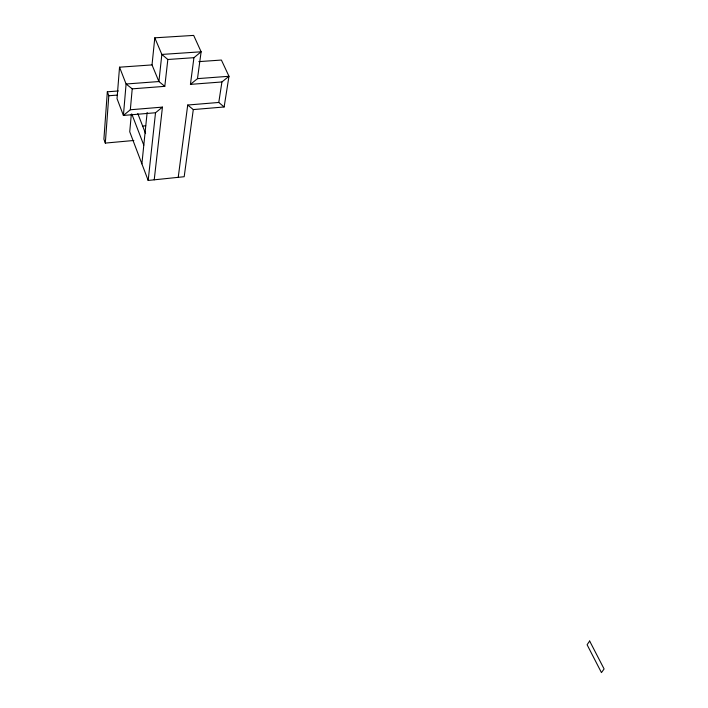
<?xml version="1.0" encoding="UTF-8"?>
<svg xmlns="http://www.w3.org/2000/svg" width="708" height="708" viewBox="0 0 708 708"><rect width="100%" height="100%" fill="white"/><g stroke="black" fill="none" stroke-linecap="round" stroke-linejoin="round"><path stroke-width="1.06" d="M118.342 90.96L107.333 91.81L103.899 139.14L105.315 143.087L133.839 140.476M105.315 143.087L108.802 95.757L107.333 91.81M119.537 67.189L126.086 84.004L158.911 81.544L161.849 54.436L201.125 51.79L193.93 57.684L190.425 84.376L197.488 78.641L201.125 51.79L193.673 35.4L154.795 37.825L161.849 54.436L167.84 59.49L164.796 86.341L158.911 81.544L152.025 64.915L119.537 67.189L117.032 98.624L123.404 115.448L155.521 112.749L162.451 107.112L154.229 179.814M130.334 109.767L132.219 88.845L126.086 84.004L123.404 115.448L130.334 109.767L162.451 107.112M131.334 114.165L129.732 131.768L148.176 180.443L184.186 176.717L193.293 109.572L187.717 105.023L178.23 177.327M141.892 163.849L147.149 112.466M152.025 64.915L154.795 37.825M148.176 180.443L155.521 112.749M197.488 78.641L228.976 76.278L224.135 106.97L218.781 102.456L221.923 81.96L228.976 76.278L221.4 60.047L198.815 61.631M142.485 126.059L145.698 125.776M193.293 109.572L224.135 106.97M187.717 105.023L218.781 102.456M108.802 95.757L117.519 95.076M132.219 88.845L164.796 86.341M190.425 84.376L221.923 81.96M167.84 59.49L193.93 57.684M137.794 113.572L145.591 133.6M131.821 114.077L143.804 145.175M589.649 641.032L587.1 644.74L601.446 672.6L604.101 668.963L589.649 641.032"/></g></svg>
